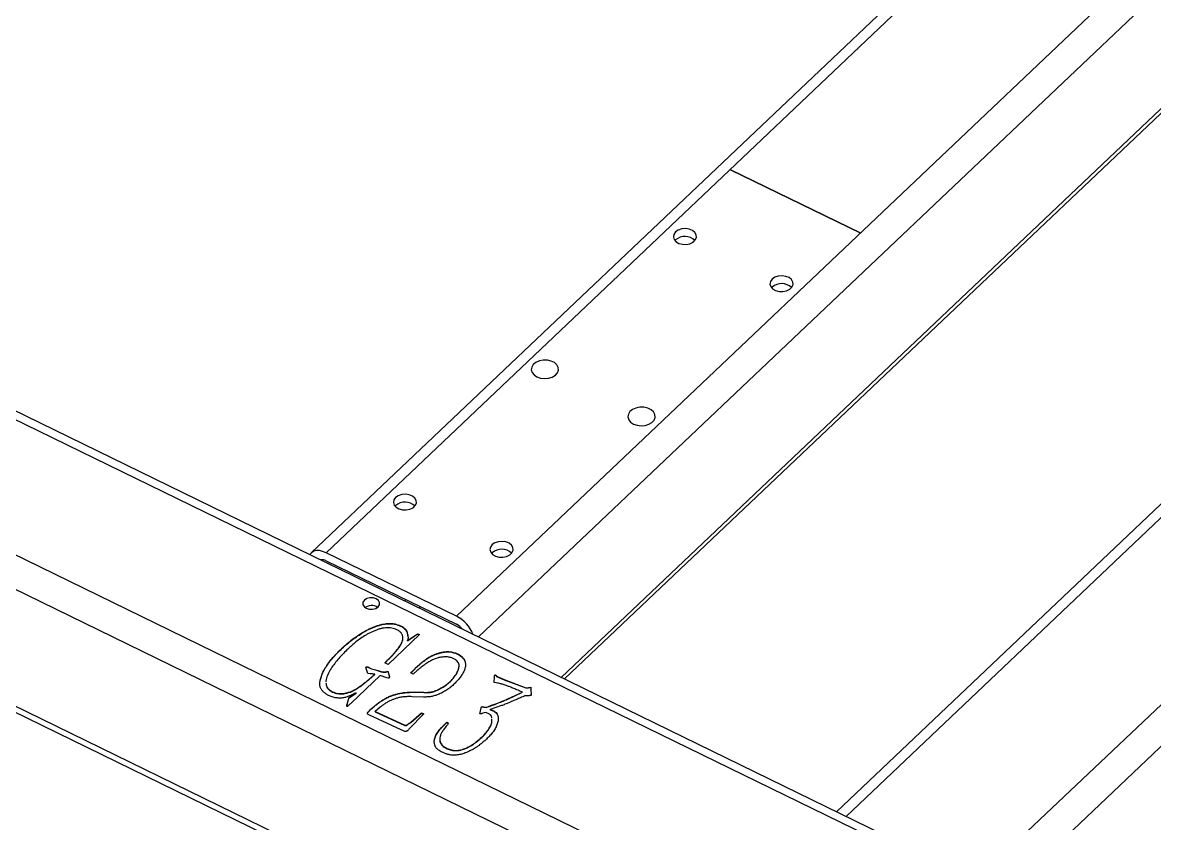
# Model space of a CAD drawing. Header units: millimetres. Extents: x 0 to 14850, y 0 to 10500.
# Drawn here: x 5895 to 7279, y 4864 to 5843 of the extents above; entities that cross this region are included whole.
import ezdxf

# ---------------------------------------------------------------- set-up
doc = ezdxf.new("R2010")
doc.units = ezdxf.units.MM
doc.header["$LTSCALE"] = 50

msp = doc.modelspace()

# ---------------------------------------------------------------- linework, layer by layer
for p, q in [((9377.2, 8161.3), (6248.2, 5194.8)), ((6266.4, 5194.9), (9395.3, 8161.4)), ((9554.6, 8083.8), (6425.6, 5117.3)), ((6452.5, 5092), (9576.4, 8053.7)), ((9578.2, 7909.9), (6553.8, 5042.6)), ((6557.8, 5040.7), (9574.9, 7901.1)), ((9388.4, 7247.2), (6890.1, 4878.6)), ((6901.9, 4872.8), (9406.5, 7247.4)), ((9565.8, 7169.7), (7061.2, 4795.2)), ((10061.4, 3156.3), (2368.5, 6907.5)), ((2353.1, 6873.2), (10046, 3121.9)), ((7704, 4481.7), (4976.5, 5811.8)), ((4964.5, 5807.3), (7696.2, 4475.3)), ((6760.5, 5662.9), (6760.5, 5662.9)), ((6760.5, 5662.9), (6919, 5585.6)), ((6919.1, 5585.6), (6760.5, 5662.9)), ((6760.5, 5662.9), (6760.5, 5662.9)), ((6693.6, 5577.1), (6692.8, 5576.2)), ((6919, 5585.6), (6919.1, 5585.6)), ((7096.5, 4778), (7949.8, 5586.9)), ((7567.1, 4187.7), (4835.5, 5519.8)), ((4839.5, 5510.6), (7567.9, 4180.2)), ((6811.7, 5519.5), (6810.9, 5518.6)), ((6351.4, 5252.6), (6350.5, 5251.7)), ((6425.6, 5117.3), (6266.4, 5194.9)), ((6469.5, 5195), (6468.6, 5194.1)), ((6261.9, 5186.5), (6260.8, 5185.5)), ((6266.5, 5185.2), (6425.7, 5107.5)), ((6362.1, 5136.1), (6363.9, 5137.7)), ((6381.5, 5129.1), (6379.8, 5127.4)), ((6357.4, 5105.4), (6357.4, 5105.7)), ((6380.4, 5094.9), (6342.2, 5058.6)), ((6365.8, 5087.7), (6378.1, 5096)), ((6365.8, 5087.3), (6378.1, 5095.7)), ((6378.1, 5096), (6380.4, 5094.9)), ((6378.1, 5095.7), (6378.1, 5096)), ((6378.1, 5095.7), (6380.2, 5094.7)), ((6298.8, 5089), (6298.8, 5089.3)), ((6366.5, 5090.6), (6365.8, 5087.7)), ((6365.8, 5087.3), (6365.8, 5087.7)), ((6428, 5070.8), (6428, 5071.1)), ((6317.2, 5047.5), (6315.4, 5053.7)), ((6317.2, 5055.6), (6321.9, 5053.3)), ((6317.2, 5055.3), (6317.2, 5055.6)), ((6317.2, 5055.3), (6321.9, 5053)), ((6321.9, 5053.3), (6326.7, 5052)), ((6321.9, 5053), (6321.9, 5053.3)), ((6321.9, 5053), (6326.7, 5051.7)), ((6326.7, 5052), (6332.5, 5050.2)), ((6326.7, 5051.7), (6326.7, 5052)), ((6326.7, 5051.7), (6332.5, 5049.9)), ((6332.5, 5049.9), (6332.5, 5050.2)), ((6342.2, 5058.6), (6338, 5060.5)), ((6339.2, 5049.4), (6341.8, 5050.1)), ((6339.2, 5049), (6341.8, 5049.8)), ((6341.8, 5050.1), (6343.8, 5043.7)), ((6341.8, 5049.8), (6341.8, 5050.1)), ((6341.8, 5049.8), (6343.8, 5043.4)), ((6377.7, 5051.1), (6372.8, 5046.7)), ((6383, 5060.3), (6383, 5060.6)), ((6332.4, 5044.8), (6297.2, 5011.5)), ((6320.4, 5047.2), (6317.2, 5047.5)), ((6321.3, 5042.5), (6325.8, 5046.4)), ((6321.3, 5042.2), (6325.8, 5046.1)), ((6321.3, 5042.2), (6321.3, 5042.5)), ((6325.8, 5046.1), (6325.8, 5046.4)), ((6340.6, 5042), (6332.4, 5044.8)), ((6339.2, 5049), (6339.2, 5049.4)), ((6342.1, 5041.5), (6340.6, 5042)), ((6343.8, 5043.4), (6343.8, 5043.7)), ((6372.8, 5046.7), (6369.9, 5048.2)), ((6425.2, 5046), (6425.2, 5046.3)), ((6471.8, 5036.5), (6472.2, 5043.9)), ((6471.8, 5036.5), (6472.2, 5043.6)), ((6474.3, 5036.1), (6471.8, 5036.5)), ((6472.2, 5043.6), (6472.2, 5043.9)), ((6477.6, 5042.8), (6484, 5039.9)), ((6477.6, 5042.5), (6477.6, 5042.8)), ((6477.6, 5042.5), (6484, 5039.6)), ((6484, 5039.9), (6510.6, 5030)), ((6484, 5039.6), (6484, 5039.9)), ((6484, 5039.6), (6510.6, 5029.7)), ((6273, 5025.4), (6273, 5025.7)), ((6296.9, 5019.6), (6303.1, 5023.8)), ((6296.9, 5019.2), (6303.1, 5023.5)), ((6303.1, 5023.5), (6303.1, 5023.8)), ((6374.2, 5024.8), (6385.8, 5024.4)), ((6374.2, 5024.5), (6374.2, 5024.8)), ((6374.2, 5024.5), (6385.8, 5024.1)), ((6385.8, 5024.1), (6385.8, 5024.4)), ((6488.6, 5032), (6482, 5034.2)), ((6488.3, 5016.3), (6506.5, 5024.7)), ((6488.3, 5016), (6506.5, 5024.4)), ((6506.5, 5024.4), (6506.5, 5024.7)), ((6510.6, 5030), (6513.8, 5030.2)), ((6510.6, 5029.7), (6510.6, 5030)), ((6510.6, 5029.7), (6513.8, 5029.9)), ((6513.8, 5030.2), (6516.5, 5030.6)), ((6513.8, 5029.9), (6516.5, 5030.2)), ((6513.8, 5029.9), (6513.8, 5030.2)), ((6516.5, 5030.2), (6516.5, 5030.6)), ((6516.7, 5027.4), (6517, 5022.4)), ((6516.7, 5027.1), (6516.7, 5027.4)), ((6516.7, 5027.1), (6517, 5022.1)), ((6517, 5022.1), (6517, 5022.4)), ((6292.3, 5010.7), (6293.1, 5012.9)), ((6292.3, 5010.4), (6293.1, 5012.6)), ((6292.3, 5010.4), (6292.3, 5010.7)), ((6293.1, 5012.9), (6293.8, 5016)), ((6293.1, 5012.6), (6293.8, 5015.7)), ((6293.1, 5012.6), (6293.1, 5012.9)), ((6293.8, 5015.7), (6293.8, 5016)), ((6294.9, 5018.5), (6296.9, 5019.6)), ((6294.9, 5018.2), (6296.9, 5019.2)), ((6294.9, 5018.2), (6294.9, 5018.5)), ((6296.9, 5019.2), (6296.9, 5019.6)), ((6328.9, 5010.1), (6328.9, 5010.4)), ((6385.3, 5018.6), (6371.4, 5019.1)), ((6480.9, 5008.2), (6467, 5003.5)), ((6488.3, 5016), (6488.3, 5016.3)), ((6512.7, 5020.3), (6509.3, 5020.1)), ((6357.9, 4978.7), (6318.5, 4996.9)), ((6332.5, 5006.2), (6326.2, 5000.8)), ((6326.2, 5000.8), (6361.8, 4984.6)), ((6326.2, 5000.5), (6326.2, 5000.8)), ((6326.2, 5000.5), (6361.8, 4984.3)), ((6385.6, 4998), (6368, 4979.8)), ((6369.9, 4988), (6382.9, 4999.3)), ((6369.9, 4987.7), (6382.9, 4999)), ((6382.9, 4999.3), (6385.6, 4998)), ((6382.9, 4999), (6382.9, 4999.3)), ((6382.9, 4999), (6385.4, 4997.8)), ((6454.7, 4999.9), (6456, 5005.6)), ((6454.7, 4999.6), (6456, 5005.3)), ((6454.7, 4999.6), (6454.7, 4999.9)), ((6456, 5005.3), (6456, 5005.6)), ((6457, 5007.1), (6459, 5006.8)), ((6457, 5006.8), (6457, 5007.1)), ((6457, 5006.8), (6459, 5006.4)), ((6461.1, 4999.8), (6457.9, 4998.8)), ((6459, 5006.8), (6462.2, 5006.2)), ((6459, 5006.4), (6459, 5006.8)), ((6459, 5006.4), (6462.2, 5005.9)), ((6464.5, 4998.6), (6461.1, 4999.8)), ((6462.2, 5005.9), (6462.2, 5006.2)), ((6467, 5003.1), (6467, 5003.5)), ((6361.8, 4984.3), (6361.8, 4984.6)), ((6369.9, 4987.7), (6369.9, 4988)), ((6408.6, 4982.5), (6413.9, 4987.8)), ((6408.6, 4982.2), (6413.9, 4987.5)), ((6408.6, 4982.2), (6408.6, 4982.5)), ((6413.9, 4987.8), (6416.1, 4986.8)), ((6413.9, 4987.5), (6413.9, 4987.8)), ((6413.9, 4987.5), (6416.1, 4986.5)), ((6462.8, 4976), (6462.8, 4976.3)), ((6414.4, 4955.5), (6414.4, 4955.8))]:
    msp.add_line(p, q)
at = {"flags": 128}
for points in [[(6693.5, 5586.8), (6691.4, 5583.9), (6690.8, 5580.8), (6691.7, 5577.7), (6694.1, 5574.9), (6697.6, 5572.9), (6701.9, 5571.7), (6706.6, 5571.6), (6711.1, 5572.5), (6714.9, 5574.4), (6717.6, 5577), (6719, 5580), (6718.8, 5583.2), (6717.2, 5586.2), (6714.2, 5588.6), (6710.2, 5590.2), (6705.6, 5590.9), (6701, 5590.5), (6696.8, 5589.1), (6693.5, 5586.8)], [(6811.6, 5529.2), (6809.5, 5526.4), (6808.9, 5523.2), (6809.8, 5520.1), (6812.2, 5517.4), (6815.7, 5515.3), (6820, 5514.2), (6824.7, 5514), (6829.2, 5515), (6833, 5516.8), (6835.7, 5519.4), (6837.1, 5522.5), (6836.9, 5525.6), (6835.3, 5528.6), (6832.3, 5531), (6828.3, 5532.6), (6823.7, 5533.3), (6819.1, 5532.9), (6814.9, 5531.5), (6811.6, 5529.2)], [(6524.1, 5409.7), (6528.5, 5408.2), (6533.4, 5407.6), (6538.3, 5408.1), (6542.8, 5409.5), (6546.6, 5411.7), (6549.2, 5414.6), (6550.4, 5417.9), (6550.2, 5421.3), (6548.5, 5424.5), (6545.5, 5427.2), (6541.5, 5429.1), (6536.8, 5430.2), (6531.8, 5430.3), (6527, 5429.3), (6522.8, 5427.5), (6519.6, 5424.9), (6517.7, 5421.7), (6517.2, 5418.3), (6518.1, 5415), (6520.5, 5412.1), (6524.1, 5409.7)], [(6642.1, 5352.1), (6646.6, 5350.6), (6651.4, 5350), (6656.4, 5350.5), (6660.9, 5351.9), (6664.6, 5354.1), (6667.3, 5357), (6668.5, 5360.3), (6668.3, 5363.7), (6666.6, 5366.9), (6663.6, 5369.6), (6659.6, 5371.5), (6654.9, 5372.6), (6649.9, 5372.7), (6645.1, 5371.7), (6640.9, 5369.9), (6637.7, 5367.3), (6635.8, 5364.1), (6635.3, 5360.8), (6636.2, 5357.4), (6638.6, 5354.5), (6642.1, 5352.1)], [(6351.2, 5262.3), (6349.2, 5259.5), (6348.6, 5256.3), (6349.5, 5253.2), (6351.8, 5250.5), (6355.4, 5248.4), (6359.7, 5247.3), (6364.4, 5247.2), (6368.8, 5248.1), (6372.7, 5249.9), (6375.4, 5252.5), (6376.8, 5255.6), (6376.6, 5258.8), (6374.9, 5261.7), (6371.9, 5264.1), (6368, 5265.8), (6363.4, 5266.4), (6358.8, 5266), (6354.6, 5264.6), (6351.2, 5262.3)], [(6469.3, 5204.8), (6467.3, 5201.9), (6466.6, 5198.7), (6467.6, 5195.6), (6469.9, 5192.9), (6473.5, 5190.9), (6477.8, 5189.7), (6482.5, 5189.6), (6486.9, 5190.5), (6490.8, 5192.4), (6493.5, 5194.9), (6494.9, 5198), (6494.7, 5201.2), (6493, 5204.1), (6490, 5206.6), (6486, 5208.2), (6481.5, 5208.8), (6476.9, 5208.4), (6472.7, 5207), (6469.3, 5204.8)], [(6266.4, 5194.9), (6262.1, 5196.6), (6258.1, 5197.5), (6254.4, 5197.5), (6251.2, 5196.7), (6248.5, 5195), (6246.6, 5192.6), (6246.5, 5192.5)], [(6313.1, 5137.1), (6311.4, 5134.5), (6311.3, 5131.8), (6312.7, 5129.2), (6315.4, 5127.1), (6319.1, 5126), (6323.2, 5125.9), (6327, 5126.9), (6330, 5128.8), (6331.7, 5131.4), (6331.8, 5134.1), (6330.4, 5136.7), (6327.6, 5138.7), (6324, 5139.9), (6319.9, 5139.9), (6316.1, 5139), (6313.1, 5137.1)]]:
    msp.add_lwpolyline(points, dxfattribs=at)
for centre, radius, start, end in [((6705.1, 5563.7), 17.6, 46.5508, 130.6916), ((6823.2, 5506.1), 17.6, 46.5508, 130.6916), ((6362.9, 5239.2), 17.6, 46.5508, 130.6916), ((6481, 5181.6), 17.6, 46.5508, 130.6916), ((6261.6, 5176.7), 9.77, 60.1124, 103.7247), ((6321.7, 5116.8), 13.6, 56.8225, 124.5836), ((6407.1, 5080), 41.7, 21.4985, 63.5427), ((6416.1, 5088.6), 21.3, 37.5129, 63.0778)]:
    msp.add_arc(centre, radius, start, end)
for points, knots in [([(6298.8, 5089.3), (6300.8, 5090.8), (6304.9, 5093.7), (6310.5, 5097.3), (6315.3, 5100), (6319.1, 5101.9), (6323, 5103.7), (6327, 5105.2), (6330.9, 5106.5), (6334.6, 5107.5), (6338.1, 5108.2), (6341.3, 5108.5), (6344.2, 5108.5), (6346.7, 5108.5), (6348.9, 5108.3), (6351.4, 5107.8), (6354.2, 5107), (6356.3, 5106.1), (6357.4, 5105.7)], [0, 0, 0, 0, 0.126942, 0.261461, 0.330176, 0.398271, 0.466105, 0.533434, 0.597742, 0.655448, 0.707397, 0.75438, 0.796614, 0.833743, 0.865303, 0.893055, 0.945167, 1, 1, 1, 1]), ([(6298.8, 5089), (6300.8, 5090.4), (6305, 5093.4), (6310.5, 5097), (6315.3, 5099.7), (6319.1, 5101.6), (6323, 5103.3), (6327, 5104.9), (6330.9, 5106.2), (6334.6, 5107.2), (6338.1, 5107.9), (6341.3, 5108.2), (6344.2, 5108.2), (6346.7, 5108.2), (6348.9, 5108), (6351.4, 5107.5), (6354.2, 5106.7), (6356.3, 5105.8), (6357.4, 5105.4)], [0, 0, 0, 0, 0.126942, 0.261461, 0.330176, 0.398271, 0.466105, 0.533434, 0.597742, 0.655448, 0.707397, 0.75438, 0.796614, 0.833743, 0.865303, 0.893055, 0.945167, 1, 1, 1, 1]), ([(6357.4, 5105.7), (6358, 5105.4), (6359.2, 5104.8), (6360.8, 5103.7), (6362.2, 5102.5), (6363.8, 5100.9), (6365.2, 5098.5), (6365.9, 5096), (6366.2, 5094), (6366.4, 5092.6), (6366.5, 5091.5), (6366.5, 5090.8), (6366.5, 5090.6)], [0, 0, 0, 0, 0.09358, 0.182533, 0.269119, 0.35434, 0.528513, 0.71402, 0.806251, 0.883533, 0.948131, 1, 1, 1, 1]), ([(6357.4, 5105.4), (6359.2, 5104.4), (6362.7, 5102.3), (6365.6, 5097.9), (6365.8, 5094.9), (6365.9, 5093.5)], [0, 0, 0, 0, 0.345362, 0.690944, 1, 1, 1, 1]), ([(6354, 5100.3), (6353.1, 5100.7), (6351.3, 5101.6), (6348.3, 5102.5), (6345.3, 5103.1), (6342.1, 5103.4), (6338.8, 5103.2), (6335.3, 5102.7), (6331.6, 5101.8), (6327.7, 5100.5), (6323.9, 5098.9), (6320.1, 5097.2), (6316.5, 5095.3), (6312, 5092.6), (6306.9, 5089.2), (6301.4, 5084.9), (6296.4, 5080.5), (6293.3, 5077.6), (6291.7, 5076.2)], [0, 0, 0, 0, 0.04294, 0.083349, 0.123646, 0.163272, 0.204759, 0.249858, 0.29949, 0.354079, 0.41151, 0.468829, 0.525993, 0.583086, 0.69442, 0.798848, 0.899696, 1, 1, 1, 1]), ([(6338, 5060.5), (6338.6, 5061.1), (6340.1, 5062.5), (6342.3, 5064.6), (6344.7, 5066.9), (6346.6, 5068.9), (6348.2, 5070.6), (6349.5, 5072.1), (6351, 5073.8), (6352.9, 5076.2), (6355.3, 5079.2), (6357.6, 5082.6), (6359.3, 5086), (6359.9, 5088.9), (6360.2, 5091.1), (6360, 5092.7), (6359.7, 5094.2), (6358.8, 5096.1), (6357.1, 5098.2), (6355, 5099.6), (6354, 5100.3)], [0, 0, 0, 0, 0.051388, 0.111431, 0.174728, 0.237534, 0.271141, 0.309683, 0.352584, 0.401029, 0.494896, 0.57669, 0.6523, 0.73092, 0.769338, 0.805076, 0.838354, 0.870488, 0.933166, 1, 1, 1, 1]), ([(6271.3, 5019.7), (6270, 5020.3), (6267.4, 5021.4), (6264.2, 5023.8), (6261.6, 5026.4), (6260, 5028.7), (6259.2, 5030.7), (6258.8, 5032.4), (6258.6, 5034.2), (6258.7, 5036.1), (6258.9, 5038.2), (6259.4, 5040.5), (6260.1, 5043), (6261, 5045.6), (6262.2, 5048.4), (6263.6, 5051.3), (6265.3, 5054.2), (6267.9, 5058.2), (6271.3, 5062.9), (6275.7, 5068.3), (6280.6, 5073.4), (6286, 5078.6), (6292, 5084), (6296.5, 5087.5), (6298.8, 5089.3)], [0, 0, 0, 0, 0.040297, 0.08035, 0.119463, 0.157607, 0.177007, 0.197574, 0.220151, 0.244278, 0.270518, 0.29898, 0.330426, 0.364243, 0.400275, 0.437654, 0.47741, 0.518652, 0.599493, 0.673537, 0.746948, 0.826943, 0.911509, 1, 1, 1, 1]), ([(6258.8, 5036.2), (6258.8, 5036.8), (6259, 5038.1), (6259.4, 5040.2), (6260.1, 5042.7), (6261, 5045.3), (6262.2, 5048.1), (6263.7, 5050.9), (6265.3, 5053.9), (6267.9, 5057.9), (6271.3, 5062.6), (6275.7, 5067.9), (6280.6, 5073.1), (6286, 5078.3), (6292, 5083.7), (6296.5, 5087.2), (6298.8, 5089)], [0.25, 0.25, 0.25, 0.25, 0.2705181, 0.2989803, 0.3304258, 0.3642428, 0.4002755, 0.4376536, 0.4774095, 0.5186524, 0.5994935, 0.6735373, 0.746948, 0.8269432, 0.9115087, 1, 1, 1, 1]), ([(6338, 5060.2), (6341.2, 5063.2), (6347.6, 5069.3), (6354.6, 5077.5), (6358.7, 5084.4), (6360.5, 5088.3), (6360, 5090.3), (6360, 5090.5)], [0, 0, 0, 0, 0.328863, 0.65769, 0.822103, 0.986324, 1, 1, 1, 1]), ([(6291.7, 5076.2), (6287.9, 5072.3), (6280.2, 5064.5), (6272.4, 5054), (6268.1, 5045.2), (6265.9, 5040.2), (6266.1, 5037.5), (6266.2, 5037.2)], [0, 0, 0, 0, 0.32489, 0.649584, 0.812036, 0.974239, 1, 1, 1, 1]), ([(6422.6, 5065.4), (6422, 5065.7), (6420.9, 5066.3), (6419, 5066.9), (6416.9, 5067.4), (6414, 5067.7), (6410.1, 5067.7), (6405.4, 5067.1), (6400.8, 5065.9), (6396.2, 5064), (6391.7, 5061.5), (6387, 5058.6), (6382.3, 5055), (6379.2, 5052.4), (6377.7, 5051.1)], [0, 0, 0, 0, 0.0391098, 0.0780073, 0.1169648, 0.1577962, 0.2406082, 0.3272675, 0.4176505, 0.5124781, 0.6164178, 0.7322223, 0.8602705, 1, 1, 1, 1]), ([(6383, 5060.6), (6383.9, 5061.3), (6385.6, 5062.7), (6388.2, 5064.6), (6390.7, 5066.4), (6393.2, 5067.9), (6395.9, 5069.3), (6398.9, 5070.6), (6402.3, 5071.8), (6405.9, 5072.9), (6409.6, 5073.7), (6413.1, 5074.2), (6416.4, 5074.2), (6419.4, 5073.8), (6422, 5073.2), (6424.3, 5072.5), (6426.3, 5071.8), (6427.4, 5071.3), (6428, 5071.1)], [0, 0, 0, 0, 0.077393, 0.14967, 0.216873, 0.279269, 0.341566, 0.408307, 0.480342, 0.557759, 0.633293, 0.701255, 0.762308, 0.819551, 0.873098, 0.920887, 0.962722, 1, 1, 1, 1]), ([(6383, 5060.3), (6383.9, 5061), (6385.6, 5062.4), (6388.2, 5064.3), (6390.7, 5066), (6393.2, 5067.6), (6395.9, 5069), (6398.9, 5070.3), (6402.3, 5071.5), (6405.9, 5072.5), (6409.6, 5073.4), (6413.1, 5073.9), (6416.4, 5073.9), (6419.4, 5073.5), (6422, 5072.9), (6424.3, 5072.2), (6426.3, 5071.5), (6427.4, 5071), (6428, 5070.8)], [0, 0, 0, 0, 0.077393, 0.14967, 0.216873, 0.279269, 0.341566, 0.408307, 0.480342, 0.557759, 0.633293, 0.701255, 0.762308, 0.819551, 0.873098, 0.920887, 0.962722, 1, 1, 1, 1]), ([(6428, 5071.1), (6428.6, 5070.7), (6429.9, 5070), (6431.5, 5068.7), (6433, 5067.4), (6434.5, 5065.4), (6436, 5062.7), (6436.7, 5059.9), (6436.8, 5057.6), (6436.6, 5055.7), (6436.1, 5053.8), (6435.2, 5051), (6433.6, 5047.6), (6430.9, 5043.6), (6427.7, 5039.6), (6424.1, 5035.8), (6420.2, 5032), (6417.4, 5029.8), (6416, 5028.7)], [0, 0, 0, 0, 0.035668, 0.070479, 0.105753, 0.141132, 0.212427, 0.283055, 0.319967, 0.358232, 0.399276, 0.442882, 0.53315, 0.623736, 0.717188, 0.814695, 0.910522, 1, 1, 1, 1]), ([(6425.2, 5046.3), (6425.7, 5047.2), (6426.7, 5049), (6427.9, 5051.6), (6428.6, 5054.2), (6429, 5056.7), (6428.8, 5059.2), (6427.6, 5061.5), (6425.5, 5063.6), (6423.6, 5064.8), (6422.6, 5065.4)], [0, 0, 0, 0, 0.137616, 0.268397, 0.395559, 0.516637, 0.632375, 0.746126, 0.867058, 1, 1, 1, 1]), ([(6428, 5070.8), (6430, 5069.4), (6434, 5066.5), (6436.4, 5062.5), (6436.4, 5060.3), (6436.4, 5060.2)], [0, 0, 0, 0, 0.480901, 0.963309, 1, 1, 1, 1]), ([(6315.4, 5053.7), (6315.3, 5054), (6315, 5054.5), (6315.1, 5055.3), (6315.7, 5055.5), (6316.1, 5055.7), (6316.7, 5055.7), (6317, 5055.7), (6317.2, 5055.6)], [0, 0, 0, 0, 0.347684, 0.526033, 0.647272, 0.746954, 0.855934, 1, 1, 1, 1]), ([(6315.1, 5054.6), (6315.1, 5054.6), (6315.1, 5054.7), (6315.1, 5055), (6315.6, 5055.2), (6316.1, 5055.4), (6316.7, 5055.4), (6317.1, 5055.3), (6317.2, 5055.3)], [0, 0, 0, 0, 0.005563, 0.187216, 0.38571, 0.59129, 0.796214, 1, 1, 1, 1]), ([(6332.5, 5050.2), (6332.9, 5050.1), (6333.9, 5049.7), (6335.7, 5049.4), (6337.6, 5049.1), (6338.8, 5049.3), (6339.2, 5049.4)], [0, 0, 0, 0, 0.191517, 0.498743, 0.8058, 1, 1, 1, 1]), ([(6332.5, 5049.9), (6332.9, 5049.8), (6333.9, 5049.4), (6335.7, 5049.1), (6337.6, 5048.8), (6338.8, 5049), (6339.2, 5049)], [0, 0, 0, 0, 0.191517, 0.498743, 0.8058, 1, 1, 1, 1]), ([(6369.9, 5048.2), (6370.5, 5048.8), (6371.7, 5050.1), (6373.4, 5051.9), (6375, 5053.5), (6377, 5055.5), (6379.6, 5057.8), (6381.8, 5059.6), (6383, 5060.6)], [0, 0, 0, 0, 0.15459, 0.294714, 0.422007, 0.533366, 0.754521, 1, 1, 1, 1]), ([(6369.9, 5047.9), (6370.5, 5048.5), (6371.7, 5049.8), (6373.4, 5051.6), (6375, 5053.2), (6377, 5055.1), (6379.6, 5057.5), (6381.8, 5059.3), (6383, 5060.3)], [0, 0, 0, 0, 0.15459, 0.294714, 0.422007, 0.533366, 0.754521, 1, 1, 1, 1]), ([(6425.2, 5046), (6426.2, 5047.8), (6428.2, 5051.2), (6428.6, 5054.8), (6428.8, 5056.5)], [0, 0, 0, 0, 0.540119, 1, 1, 1, 1]), ([(6266.2, 5036.2), (6266.3, 5035.3), (6266.3, 5032.9), (6268.2, 5029), (6271.4, 5026.8), (6273, 5025.7)], [0, 0, 0, 0, 0.215112, 0.607937, 1, 1, 1, 1]), ([(6266.2, 5035.9), (6266.3, 5035), (6266.3, 5032.6), (6268.2, 5028.7), (6271.4, 5026.5), (6273, 5025.4)], [0, 0, 0, 0, 0.215112, 0.607937, 1, 1, 1, 1]), ([(6273, 5025.7), (6273.9, 5025.3), (6275.7, 5024.3), (6278.9, 5023.4), (6282.3, 5022.8), (6286, 5022.8), (6290, 5023.3), (6294, 5024.4), (6298.1, 5025.8), (6301.9, 5027.9), (6305.6, 5030.1), (6309, 5032.6), (6312.2, 5035), (6315.2, 5037.4), (6318.3, 5039.8), (6320.3, 5041.6), (6321.3, 5042.5)], [0, 0, 0, 0, 0.055928, 0.112384, 0.170759, 0.230851, 0.295374, 0.367051, 0.443667, 0.523351, 0.605337, 0.687424, 0.766801, 0.841311, 0.916893, 1, 1, 1, 1]), ([(6273, 5025.4), (6273.9, 5025), (6275.7, 5024), (6278.9, 5023.1), (6282.3, 5022.5), (6286, 5022.5), (6290, 5023), (6294, 5024.1), (6298.1, 5025.5), (6301.9, 5027.6), (6305.6, 5029.8), (6309, 5032.3), (6312.2, 5034.7), (6315.2, 5037.1), (6318.3, 5039.5), (6320.3, 5041.3), (6321.3, 5042.2)], [0, 0, 0, 0, 0.055928, 0.112384, 0.170759, 0.230851, 0.295374, 0.367051, 0.443667, 0.523351, 0.605337, 0.687424, 0.766801, 0.841311, 0.916893, 1, 1, 1, 1]), ([(6325.8, 5046.4), (6325.1, 5046.5), (6324, 5046.7), (6322.4, 5046.9), (6321.3, 5047.1), (6320.6, 5047.2), (6320.4, 5047.2)], [0, 0, 0, 0, 0.362799, 0.652475, 0.863991, 1, 1, 1, 1]), ([(6343.8, 5043.7), (6343.8, 5043.4), (6343.9, 5042.8), (6343.4, 5042.1), (6342.8, 5041.6), (6342.3, 5041.5), (6342.1, 5041.5)], [0, 0, 0, 0, 0.316288, 0.601624, 0.845531, 1, 1, 1, 1]), ([(6385.8, 5024.4), (6386.8, 5024.4), (6388.6, 5024.3), (6391.2, 5024.4), (6393.7, 5024.7), (6396, 5025), (6398.3, 5025.6), (6400.8, 5026.6), (6403.5, 5027.8), (6407.4, 5029.9), (6412.3, 5032.8), (6417.3, 5036.9), (6421.7, 5041.4), (6424, 5044.7), (6425.2, 5046.3)], [0, 0, 0, 0, 0.052975, 0.101659, 0.147624, 0.189489, 0.234001, 0.286207, 0.346676, 0.416741, 0.562691, 0.705058, 0.849091, 1, 1, 1, 1]), ([(6385.8, 5024.1), (6386.8, 5024.1), (6388.6, 5024), (6391.2, 5024.1), (6393.7, 5024.3), (6396, 5024.7), (6398.3, 5025.3), (6400.8, 5026.3), (6403.5, 5027.5), (6407.4, 5029.6), (6412.3, 5032.5), (6417.3, 5036.6), (6421.7, 5041.1), (6424, 5044.4), (6425.2, 5046)], [0, 0, 0, 0, 0.052975, 0.101659, 0.147624, 0.189489, 0.234001, 0.286207, 0.346676, 0.416741, 0.562691, 0.705058, 0.849091, 1, 1, 1, 1]), ([(6472.2, 5043.9), (6472.2, 5044.2), (6472.2, 5044.7), (6472.4, 5045.3), (6472.5, 5045.7), (6473, 5045.9), (6473.7, 5045.5), (6474, 5044.9), (6474.5, 5044.3), (6475.2, 5043.8), (6476.3, 5043.3), (6477.1, 5043), (6477.6, 5042.8)], [0, 0, 0, 0, 0.131855, 0.22509, 0.285403, 0.32142, 0.398304, 0.520963, 0.606023, 0.710038, 0.84169, 1, 1, 1, 1]), ([(6472.2, 5043.6), (6472.2, 5043.8), (6472.2, 5044.3), (6472.4, 5045), (6472.5, 5045.4), (6473, 5045.6), (6473.7, 5045.2), (6474, 5044.6), (6474.5, 5044), (6475.2, 5043.5), (6476.3, 5043), (6477.1, 5042.7), (6477.6, 5042.5)], [0, 0, 0, 0, 0.131855, 0.22509, 0.285403, 0.32142, 0.398304, 0.520963, 0.606023, 0.710038, 0.84169, 1, 1, 1, 1]), ([(6482, 5034.2), (6481.7, 5034.3), (6480.9, 5034.5), (6479.3, 5034.9), (6477, 5035.5), (6475.3, 5035.9), (6474.3, 5036.1)], [0, 0, 0, 0, 0.119615, 0.326343, 0.618028, 1, 1, 1, 1]), ([(6303.1, 5023.8), (6302.5, 5023.5), (6300.9, 5022.8), (6298.3, 5021.5), (6295, 5020), (6291.7, 5018.8), (6288.8, 5017.9), (6286.3, 5017.5), (6283.8, 5017.3), (6281.2, 5017.4), (6278.5, 5017.6), (6276, 5018.1), (6273.6, 5018.7), (6272.1, 5019.4), (6271.3, 5019.7)], [0, 0, 0, 0, 0.066569, 0.160877, 0.276929, 0.408906, 0.478612, 0.549607, 0.62194, 0.698408, 0.775595, 0.849575, 0.925117, 1, 1, 1, 1]), ([(6328.9, 5010.4), (6329.8, 5011.1), (6331.6, 5012.4), (6334.4, 5014.2), (6337, 5015.8), (6339.5, 5017.3), (6341.9, 5018.6), (6344.3, 5019.6), (6346.5, 5020.5), (6349.3, 5021.4), (6352.5, 5022.3), (6356.1, 5023.2), (6359.4, 5023.8), (6363.4, 5024.4), (6368.2, 5024.7), (6372.2, 5024.8), (6374.2, 5024.8)], [0, 0, 0, 0, 0.078821, 0.151838, 0.220382, 0.283869, 0.343076, 0.396831, 0.44662, 0.492369, 0.575322, 0.649668, 0.715032, 0.772692, 0.883273, 1, 1, 1, 1]), ([(6328.9, 5010.1), (6329.8, 5010.8), (6331.6, 5012.1), (6334.4, 5013.9), (6337, 5015.5), (6339.5, 5017), (6341.9, 5018.2), (6344.3, 5019.3), (6346.5, 5020.2), (6349.3, 5021.1), (6352.5, 5022), (6356.1, 5022.9), (6359.4, 5023.5), (6363.4, 5024.1), (6368.2, 5024.4), (6372.2, 5024.5), (6374.2, 5024.5)], [0, 0, 0, 0, 0.078821, 0.151838, 0.220382, 0.283869, 0.343076, 0.396831, 0.44662, 0.492369, 0.575322, 0.649668, 0.715032, 0.772692, 0.883273, 1, 1, 1, 1]), ([(6416, 5028.7), (6414.4, 5027.7), (6411.3, 5025.6), (6406.9, 5023.3), (6403.3, 5021.7), (6400.7, 5020.7), (6398.2, 5020), (6395, 5019.3), (6390.7, 5018.7), (6387.1, 5018.6), (6385.3, 5018.6)], [0, 0, 0, 0, 0.186385, 0.374581, 0.466217, 0.549774, 0.627613, 0.698084, 0.841743, 1, 1, 1, 1]), ([(6506.5, 5024.7), (6505.1, 5025.3), (6501.9, 5026.5), (6498, 5028.2), (6494.7, 5029.6), (6492.4, 5030.5), (6490.4, 5031.3), (6489.1, 5031.8), (6488.6, 5032)], [0, 0, 0, 0, 0.240019, 0.52371, 0.666348, 0.793884, 0.904533, 1, 1, 1, 1]), ([(6517, 5022.4), (6517.1, 5022), (6517.1, 5021.5), (6516.8, 5020.7), (6516, 5020.5), (6515.2, 5020.3), (6514.1, 5020.3), (6513.2, 5020.3), (6512.7, 5020.3)], [0, 0, 0, 0, 0.236587, 0.387827, 0.471115, 0.599237, 0.773618, 1, 1, 1, 1]), ([(6516.5, 5030.6), (6516.5, 5030.5), (6516.5, 5030.2), (6516.5, 5029.6), (6516.7, 5028.6), (6516.7, 5027.9), (6516.7, 5027.4)], [0, 0, 0, 0, 0.05995, 0.251846, 0.56241, 1, 1, 1, 1]), ([(6516.5, 5030.2), (6516.5, 5030.2), (6516.5, 5029.9), (6516.5, 5029.3), (6516.7, 5028.3), (6516.7, 5027.6), (6516.7, 5027.1)], [0, 0, 0, 0, 0.05995, 0.251846, 0.56241, 1, 1, 1, 1]), ([(6297.2, 5011.5), (6296.8, 5011.1), (6296.1, 5010.4), (6295, 5009.4), (6294.1, 5008.6), (6293.3, 5007.9), (6292.8, 5007.4), (6292.3, 5007.2), (6292, 5006.9), (6291.5, 5007), (6291.9, 5007.9), (6291.8, 5008.7), (6291.9, 5009.8), (6292.2, 5010.4), (6292.3, 5010.7)], [0, 0, 0, 0, 0.146407, 0.275169, 0.381218, 0.46708, 0.532905, 0.57648, 0.602834, 0.610817, 0.677075, 0.800996, 0.923103, 1, 1, 1, 1]), ([(6291.8, 5007.4), (6291.8, 5007.6), (6291.9, 5008.6), (6292.1, 5009.6), (6292.3, 5010.4)], [0, 0, 0, 0, 0.213532, 1, 1, 1, 1]), ([(6293.8, 5016), (6293.9, 5016.5), (6294, 5017.4), (6294.6, 5018.2), (6294.9, 5018.5)], [0, 0, 0, 0, 0.563116, 1, 1, 1, 1]), ([(6293.8, 5015.7), (6293.9, 5016.2), (6294, 5017.1), (6294.6, 5017.9), (6294.9, 5018.2)], [0, 0, 0, 0, 0.563116, 1, 1, 1, 1]), ([(6318.5, 4996.9), (6318, 4997.1), (6317, 4997.6), (6316.8, 4998.7), (6317.2, 4999.6), (6318, 5000.6), (6319.1, 5001.9), (6321.2, 5004), (6324.5, 5006.9), (6327.4, 5009.2), (6328.9, 5010.4)], [0, 0, 0, 0, 0.069572, 0.138129, 0.184213, 0.251324, 0.341193, 0.454293, 0.714292, 1, 1, 1, 1]), ([(6317, 4998.7), (6317.1, 4998.9), (6317.2, 4999.4), (6318.6, 5001.1), (6322.3, 5004.9), (6326.2, 5008), (6328.9, 5010.1)], [0, 0, 0, 0, 0.038811, 0.112792, 0.408484, 1, 1, 1, 1]), ([(6371.4, 5019.1), (6369.5, 5019.1), (6366.1, 5019.2), (6361.2, 5018.9), (6356.6, 5018.3), (6352.5, 5017.2), (6348.8, 5015.9), (6345.2, 5014.4), (6341.7, 5012.6), (6338.8, 5010.8), (6336.4, 5009.3), (6334.9, 5008.2), (6333.6, 5007.2), (6332.8, 5006.6), (6332.5, 5006.2)], [0, 0, 0, 0, 0.121119, 0.229157, 0.329517, 0.427744, 0.521998, 0.61074, 0.704466, 0.81362, 0.869251, 0.918889, 0.961936, 1, 1, 1, 1]), ([(6462.2, 5006.2), (6463.3, 5006.6), (6465.4, 5007.4), (6468.4, 5008.5), (6471.2, 5009.5), (6473.7, 5010.5), (6476, 5011.3), (6478, 5012.1), (6479.8, 5012.8), (6481.8, 5013.6), (6483.8, 5014.5), (6485.8, 5015.3), (6487.2, 5015.9), (6488, 5016.2), (6488.3, 5016.3)], [0, 0, 0, 0, 0.122989, 0.236923, 0.342871, 0.438735, 0.525539, 0.604359, 0.673619, 0.733331, 0.833057, 0.9109, 0.966393, 1, 1, 1, 1]), ([(6462.2, 5005.9), (6463.3, 5006.3), (6465.4, 5007), (6468.4, 5008.2), (6471.2, 5009.2), (6473.7, 5010.2), (6476, 5011), (6478, 5011.8), (6479.8, 5012.5), (6481.8, 5013.3), (6483.8, 5014.2), (6485.8, 5015), (6487.2, 5015.6), (6488, 5015.9), (6488.3, 5016)], [0, 0, 0, 0, 0.122989, 0.236923, 0.342871, 0.438735, 0.525539, 0.604359, 0.673619, 0.733331, 0.833057, 0.9109, 0.966393, 1, 1, 1, 1]), ([(6509.3, 5020.1), (6507.5, 5019.3), (6504.2, 5017.8), (6499.4, 5015.8), (6495.1, 5013.9), (6491.4, 5012.3), (6488, 5011), (6485.2, 5009.8), (6482.9, 5008.9), (6481.5, 5008.4), (6480.9, 5008.2)], [0, 0, 0, 0, 0.188413, 0.357486, 0.50962, 0.643418, 0.759307, 0.857858, 0.937578, 1, 1, 1, 1]), ([(6457.9, 4998.8), (6457.5, 4998.6), (6456.8, 4998.4), (6455.8, 4998.1), (6455.2, 4998), (6454.7, 4997.9), (6454.4, 4998.1), (6454.4, 4998.5), (6454.5, 4999.1), (6454.6, 4999.6), (6454.7, 4999.9)], [0, 0, 0, 0, 0.207253, 0.361293, 0.470147, 0.535686, 0.580568, 0.66148, 0.805275, 1, 1, 1, 1]), ([(6454.4, 4998), (6454.4, 4998.1), (6454.4, 4998.2), (6454.5, 4998.8), (6454.6, 4999.3), (6454.7, 4999.6)], [0, 0, 0, 0, 0.091139, 0.316929, 1, 1, 1, 1]), ([(6456, 5005.6), (6456, 5005.9), (6456, 5006.5), (6456.7, 5006.9), (6457, 5007.1)], [0, 0, 0, 0, 0.5736296, 1, 1, 1, 1]), ([(6456, 5005.3), (6456, 5005.6), (6456, 5006.2), (6456.7, 5006.6), (6457, 5006.8)], [0, 0, 0, 0, 0.5736296, 1, 1, 1, 1]), ([(6467, 5003.5), (6467.7, 5003.2), (6469.1, 5002.6), (6471.3, 5001.7), (6473.3, 5000.5), (6474.7, 4999), (6475.7, 4997.5), (6476.2, 4996.2), (6476.6, 4994.8), (6476.8, 4993.1), (6476.9, 4991.3), (6476.5, 4989.3), (6476, 4987.1), (6474.9, 4983.8), (6473, 4979.6), (6469.6, 4974.9), (6465.6, 4970.4), (6462.7, 4967.5), (6461.3, 4966.1)], [0, 0, 0, 0, 0.041277, 0.079053, 0.120508, 0.171663, 0.201355, 0.233577, 0.268329, 0.30638, 0.348889, 0.396511, 0.449655, 0.508769, 0.632529, 0.756141, 0.879404, 1, 1, 1, 1]), ([(6469, 4992.8), (6469, 4993.1), (6469, 4994.4), (6467.9, 4996.7), (6465.6, 4997.9), (6464.5, 4998.6)], [0, 0, 0, 0, 0.1244509, 0.5649067, 1, 1, 1, 1]), ([(6467, 5003.1), (6468.5, 5002.6), (6471.6, 5001.5), (6474.9, 4998.7), (6476.4, 4996.1), (6476.5, 4994.6), (6476.5, 4994.3)], [0, 0, 0, 0, 0.3051, 0.608842, 0.912893, 1, 1, 1, 1]), ([(6361.8, 4984.6), (6362.3, 4984.4), (6363.1, 4984.1), (6364.5, 4984.3), (6365.4, 4984.9), (6366.6, 4985.6), (6368.1, 4986.7), (6369.2, 4987.5), (6369.9, 4988)], [0, 0, 0, 0, 0.153374, 0.272425, 0.364769, 0.515435, 0.726903, 1, 1, 1, 1]), ([(6361.8, 4984.3), (6362.3, 4984.1), (6363.1, 4983.7), (6364.5, 4984), (6365.4, 4984.6), (6366.6, 4985.3), (6368.1, 4986.4), (6369.2, 4987.2), (6369.9, 4987.7)], [0, 0, 0, 0, 0.153374, 0.272425, 0.364769, 0.515435, 0.726903, 1, 1, 1, 1]), ([(6409.6, 4950.7), (6408.7, 4951.1), (6407.1, 4951.8), (6404.8, 4953.1), (6403, 4954.5), (6401.4, 4955.9), (6400.2, 4957.5), (6399.4, 4959.3), (6398.8, 4961.3), (6398.5, 4963.5), (6398.6, 4965.9), (6399.1, 4968.4), (6400, 4970.9), (6401.7, 4974.2), (6404.4, 4978.1), (6407.2, 4981.1), (6408.6, 4982.5)], [0, 0, 0, 0, 0.059219, 0.11393, 0.1654, 0.212856, 0.261008, 0.312169, 0.370253, 0.433244, 0.49951, 0.567557, 0.638165, 0.711194, 0.857697, 1, 1, 1, 1]), ([(6398.7, 4965.6), (6398.8, 4966.4), (6399.1, 4968.1), (6400, 4970.6), (6401.7, 4973.9), (6404.4, 4977.8), (6407.2, 4980.8), (6408.6, 4982.2)], [0.5, 0.5, 0.5, 0.5, 0.5675574, 0.6381649, 0.7111937, 0.8576972, 1, 1, 1, 1]), ([(6416.1, 4986.8), (6415.4, 4985.9), (6414.2, 4984.3), (6412.4, 4981.9), (6410.8, 4979.8), (6408.9, 4977.2), (6407, 4974.2), (6405.6, 4970.7), (6405.1, 4967.3), (6405.5, 4964.2), (6406.7, 4961.5), (6408.8, 4959.1), (6411.4, 4957.2), (6413.4, 4956.3), (6414.4, 4955.8)], [0, 0, 0, 0, 0.082849, 0.158664, 0.228247, 0.291494, 0.406052, 0.509643, 0.605431, 0.693832, 0.776942, 0.854143, 0.928492, 1, 1, 1, 1]), ([(6462.8, 4976.3), (6464.1, 4978.1), (6466.7, 4981.8), (6469.3, 4986.9), (6469, 4990.3), (6468.9, 4991.6)], [0, 0, 0, 0, 0.375495, 0.750864, 1, 1, 1, 1]), ([(6462.8, 4976), (6464.1, 4977.8), (6466.7, 4981.5), (6469.3, 4986.6), (6469, 4990), (6469, 4991.3)], [0, 0, 0, 0, 0.375495, 0.750864, 1, 1, 1, 1]), ([(6368, 4979.8), (6367.7, 4979.5), (6367.1, 4978.8), (6366.3, 4978), (6365.7, 4977.5), (6365.2, 4977.1), (6364.6, 4976.8), (6363.9, 4976.4), (6362.9, 4976.5), (6361.7, 4977), (6359.9, 4977.7), (6358.6, 4978.3), (6357.9, 4978.7)], [0, 0, 0, 0, 0.1386529, 0.2425041, 0.3170394, 0.3597141, 0.4204165, 0.4858924, 0.5397933, 0.6400336, 0.7923488, 1, 1, 1, 1]), ([(6405.4, 4967.2), (6405.4, 4966.9), (6405.1, 4965.1), (6406.1, 4961.9), (6409.3, 4958.1), (6412.7, 4956.4), (6414.4, 4955.5)], [0, 0, 0, 0, 0.067633, 0.378633, 0.689138, 1, 1, 1, 1]), ([(6414.4, 4955.8), (6415.2, 4955.4), (6416.8, 4954.8), (6419.5, 4954), (6422.2, 4953.6), (6424.9, 4953.4), (6427.7, 4953.6), (6430.5, 4954), (6433.3, 4954.7), (6437.1, 4956.1), (6441.6, 4958.4), (6446.6, 4961.6), (6451.3, 4965), (6455.7, 4968.6), (6459.6, 4972.3), (6461.8, 4975), (6462.8, 4976.3)], [0, 0, 0, 0, 0.046277, 0.090638, 0.133662, 0.177152, 0.22061, 0.265478, 0.312467, 0.361891, 0.465857, 0.574232, 0.683964, 0.791324, 0.89623, 1, 1, 1, 1]), ([(6414.4, 4955.5), (6415.2, 4955.1), (6416.8, 4954.5), (6419.5, 4953.7), (6422.2, 4953.3), (6424.9, 4953.1), (6427.7, 4953.3), (6430.5, 4953.7), (6433.3, 4954.4), (6437.1, 4955.8), (6441.6, 4958.1), (6446.6, 4961.2), (6451.3, 4964.7), (6455.7, 4968.3), (6459.7, 4972), (6461.8, 4974.7), (6462.8, 4976)], [0, 0, 0, 0, 0.046277, 0.090638, 0.133662, 0.177152, 0.22061, 0.265478, 0.312467, 0.361891, 0.465857, 0.574232, 0.683964, 0.791324, 0.89623, 1, 1, 1, 1]), ([(6461.3, 4966.1), (6460, 4965.1), (6457.7, 4963.1), (6454.2, 4960.3), (6451, 4958), (6447.1, 4955.4), (6442.4, 4952.9), (6437.6, 4950.7), (6433.7, 4949.4), (6430.9, 4948.6), (6428.1, 4948.1), (6425.4, 4947.7), (6422.8, 4947.6), (6420.3, 4947.6), (6418.1, 4947.8), (6415.6, 4948.4), (6412.7, 4949.3), (6410.6, 4950.2), (6409.6, 4950.7)], [0, 0, 0, 0, 0.094561, 0.179635, 0.253722, 0.318539, 0.434331, 0.54154, 0.592168, 0.640767, 0.686872, 0.731518, 0.773905, 0.81193, 0.847543, 0.87992, 0.941278, 1, 1, 1, 1])]:
    msp.add_open_spline(points, degree=3, knots=knots)

doc.saveas('drawing.dxf')
